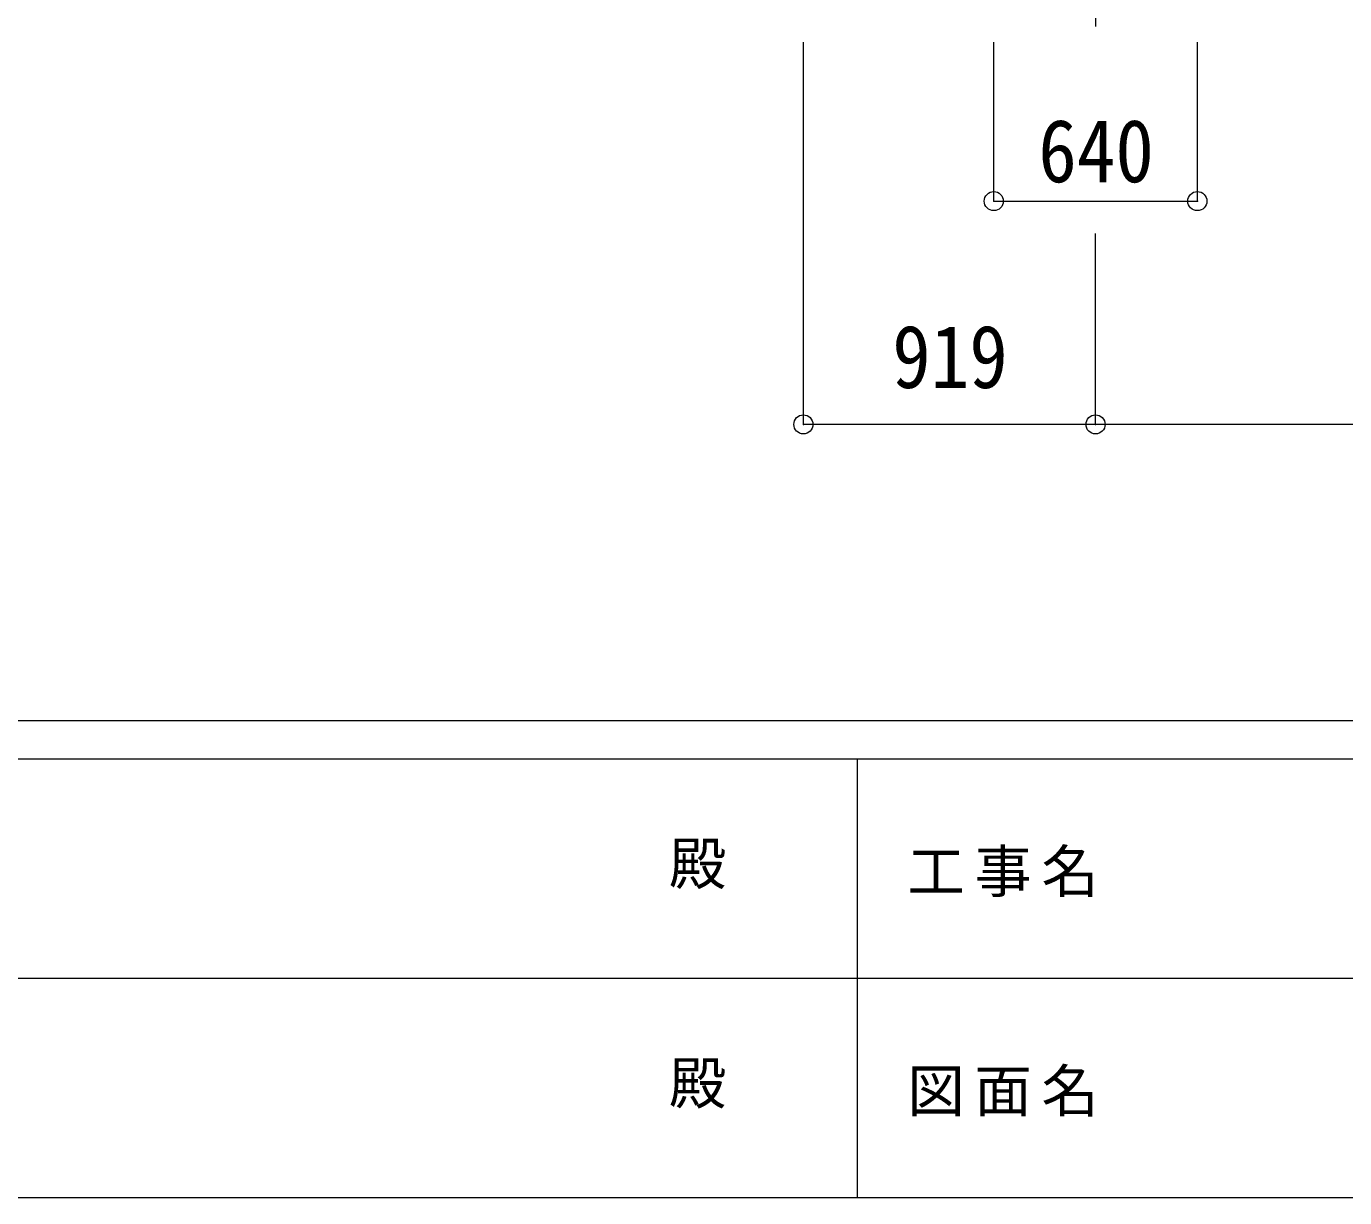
# Model space of a CAD drawing. Units: millimetres at full size, sheet at 1:60. Extents: x -16864 to 16864, y -11640 to 11640.
# Drawn here: x -3509 to 635, y -11640 to -7957 of the extents above; entities that cross this region are included whole.
import ezdxf
from ezdxf.enums import TextEntityAlignment as Align

# ---------------------------------------------------------------- set-up
doc = ezdxf.new("R2010")
doc.units = ezdxf.units.MM
doc.header["$LTSCALE"] = 60
doc.header["$PDMODE"] = 32
doc.header["$PDSIZE"] = 60
doc.linetypes.add('CHAIN1', pattern=[8, 5, -1, 1, -1])
for name, color, linetype, lineweight in [('0-1_Defpoints', 7, 'CHAIN1', 9), ('0-8_TABLE1', 6, 'Continuous', 9), ('F-0', 7, 'Continuous', 9)]:
    doc.layers.add(name, color=color, linetype=linetype, lineweight=lineweight)
doc.styles.add('ＭＳ ゴシック', font='')
doc.styles.get('ＭＳ ゴシック').set_extended_font_data('MS Gothic')

msp = doc.modelspace()

# ---------------------------------------------------------------- linework, layer by layer
at = {"layer": '0-1_Defpoints'}
msp.add_line((-148.09, -7657.66), (-148.09, -8006.66), dxfattribs=at)
at = {"layer": '0-8_TABLE1'}
for p, q in [((-1066.61, -9208.66), (-1066.61, -8006.66)), ((-468.09, -8506.66), (-468.09, -8006.66)), ((171.91, -8506.66), (171.91, -8006.66)), ((-468.09, -8506.66), (171.91, -8506.66)), ((-148.09, -9208.66), (-148.09, -8608.66)), ((-148.09, -9208.66), (-1066.61, -9208.66)), ((2851.91, -9208.66), (-148.09, -9208.66))]:
    msp.add_line(p, q, dxfattribs=at)
for p in [(-468.09, -8506.66), (171.91, -8506.66), (-1066.61, -9208.66), (-148.09, -9208.66)]:
    msp.add_point(p, dxfattribs=at)
at = {"layer": 'F-0', "color": 5, "lineweight": 5}
for p, q in [((-16864.12, -10140), (16015.88, -10140)), ((-16864.12, -10260), (10682.37, -10260)), ((-897.63, -10260), (-897.63, -11640)), ((-6897.63, -10950), (5402.37, -10950)), ((-16864.12, -11640), (16015.88, -11640))]:
    msp.add_line(p, q, dxfattribs=at)

# ---------------------------------------------------------------- texts
at = {"layer": '0-8_TABLE1', "color": 7, "style": 'ＭＳ ゴシック', "width": 0.9}
for s, p in [('640', (-328.09, -8506.66)), ('919', (-787.35, -9153.66))]:
    msp.add_text(s, height=197.9, dxfattribs=at).set_placement(p, align=Align.BOTTOM_LEFT)
at = {"layer": 'F-0', "style": 'ＭＳ ゴシック'}
for p in [(-1489.06, -10695), (-1489.06, -11385)]:
    msp.add_text('殿', height=132, dxfattribs=at).set_placement(p, align=Align.BOTTOM_LEFT)
at = {"layer": 'F-0', "char_height": 132, "attachment_point": 7, "style": 'ＭＳ ゴシック'}
for s, insert in [('\\T1.17;工事名', (-739.42, -10695)), ('\\T1.17;図面名', (-739.42, -11385))]:
    msp.add_mtext(s, dxfattribs=dict(at, insert=insert))

doc.saveas('drawing.dxf')
